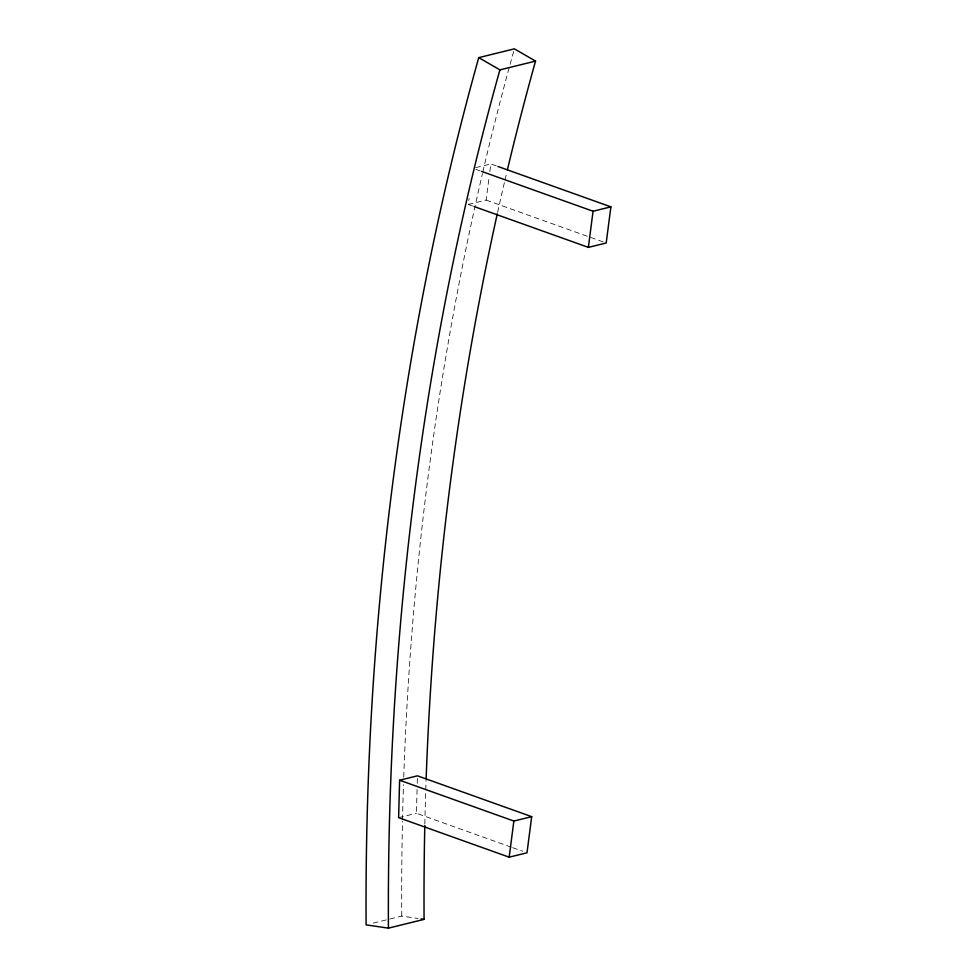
<?xml version="1.0" encoding="UTF-8"?>
<svg xmlns="http://www.w3.org/2000/svg" width="977" height="977" viewBox="0 0 977 977"><rect width="100%" height="100%" fill="white"/><g stroke="black" fill="none" stroke-linecap="round" stroke-linejoin="round"><path stroke-width="0.73" stroke-dasharray="4.88 3.66" d="M511.203 847.157L416.434 813.279L417.081 789.306M417.24 783.31L417.399 777.326M472.587 205.988L468.301 204.462L469.082 198.441M468.301 204.462L486.119 200.065L489.062 177.484M489.843 171.464L490.82 163.941L496.536 165.98M475.738 167.653L490.82 163.941M398.616 817.664L416.434 813.279M373.238 923.106L401.755 916.084L418.119 918.49M475.848 169.351L480.147 170.877M486.119 200.065L606.192 242.992M512.644 847.67L522.695 851.26M401.755 916.084A2761.026 2115.364 76.2 0 1 402.487 821.278M402.512 819.764A2761.026 2115.364 76.2 0 1 403.477 784.714M403.733 777.106A2761.026 2115.364 76.2 0 1 482.479 173.466M482.821 171.976A2761.026 2115.364 76.2 0 1 514.39 48.85M424.824 824.038A2732.461 2093.479 76.2 0 1 426.082 780.318M497.611 212.363A2732.461 2093.479 76.2 0 1 504.645 181.49M504.987 180.024A2732.461 2093.479 76.2 0 1 506.721 172.709"/><path stroke-width="1.47" d="M399.617 780.22L398.616 817.664L509.176 857.183L526.994 852.799L531.696 816.662L417.448 775.823L399.617 780.22L513.865 821.046L531.696 816.662M509.176 857.183L513.865 821.046M588.374 247.376L593.063 211.24L610.894 206.855L606.192 242.992L588.374 247.376L474.016 206.501M424.8 825.553A2732.461 2093.479 76.2 0 0 424.079 919.369L388.431 928.15L366.106 924.865A2761.026 2115.364 76.2 0 1 478.742 57.631L514.39 48.85L535.543 61.099A2732.461 2093.479 76.2 0 0 507.417 169.778M478.742 57.631L499.894 69.88L535.543 61.099M421.099 918.93L424.079 919.369M497.965 166.493L610.894 206.855M481.576 171.39L593.063 211.24M388.431 928.15A2732.461 2093.479 76.2 0 1 499.894 69.88M426.143 778.816A2732.461 2093.479 76.2 0 1 497.281 213.841"/></g></svg>
